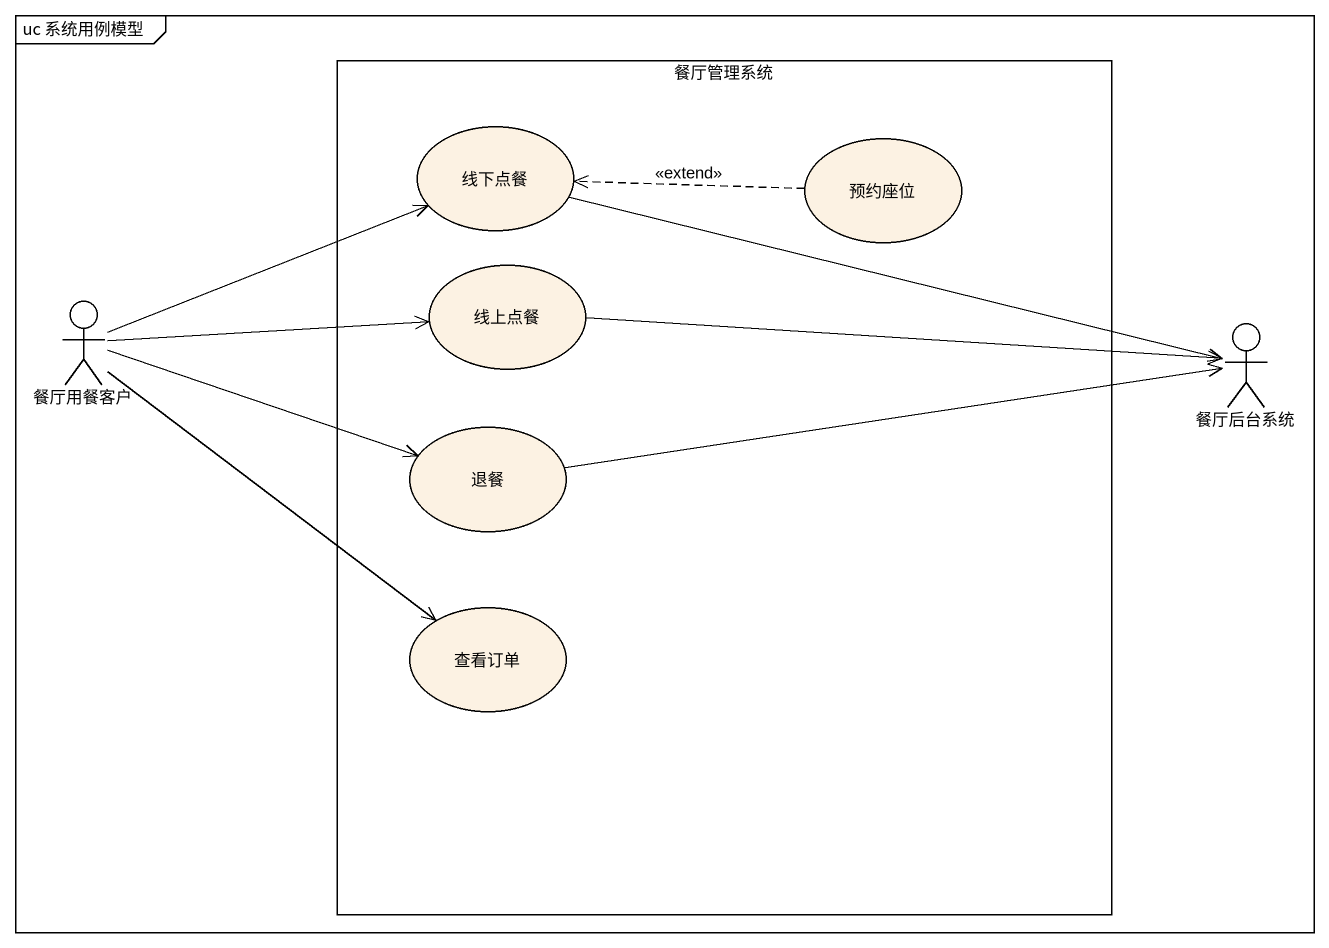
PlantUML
@startuml
mainframe uc 系统用例模型
rectangle 餐厅管理系统 {
  usecase 线下点餐
  usecase 预约座位
  usecase 线上点餐
  usecase 退餐
  usecase 查看订单
}
actor 餐厅用餐客户
actor 餐厅后台系统
线下点餐 -right-> 餐厅后台系统
预约座位 .left.> 线下点餐 : <<extend>>
线上点餐 -right-> 餐厅后台系统
餐厅用餐客户 -right-> 线下点餐
餐厅用餐客户 -right-> 线上点餐
餐厅用餐客户 -right-> 退餐
餐厅用餐客户 --> 查看订单
退餐 -right-> 餐厅后台系统
@enduml
